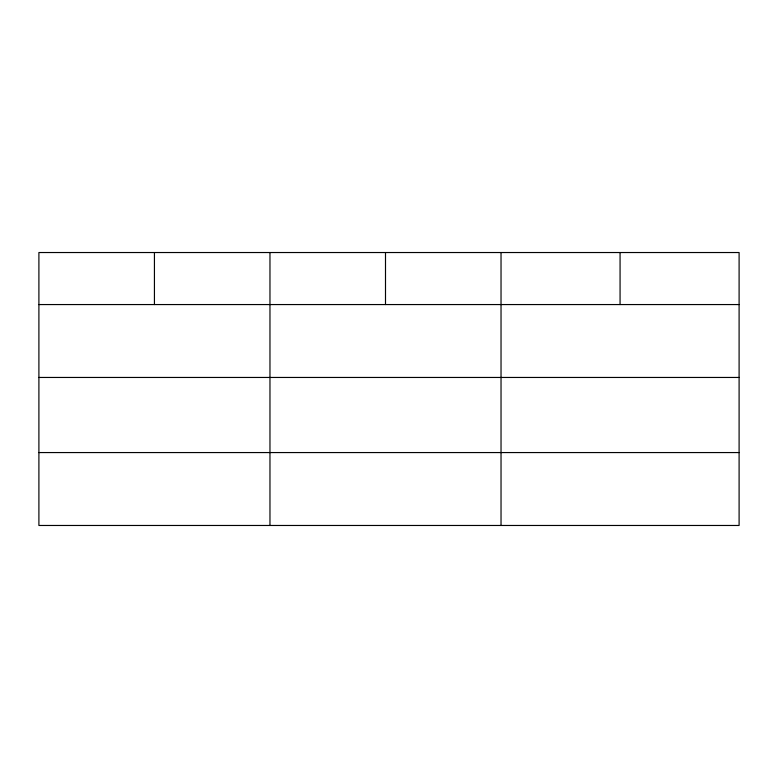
<?xml version="1.0" encoding="UTF-8"?>
<svg xmlns="http://www.w3.org/2000/svg" width="778" height="778" viewBox="0 0 778 778"><rect width="100%" height="100%" fill="white"/><g stroke="black" fill="none" stroke-linecap="round" stroke-linejoin="round"><path stroke-width="1.17" d="M739.1 377.456L739.1 252.529L38.9 252.529L38.9 525.471L739.1 525.471L739.1 377.456L38.9 377.456M38.9 304.558L739.1 304.558M38.9 452.563L739.1 452.563M620.066 252.529L620.066 304.558M501.032 252.529L501.032 525.471M385.499 252.529L385.499 304.558M269.966 252.529L269.966 525.471M154.433 252.529L154.433 304.558"/></g></svg>
